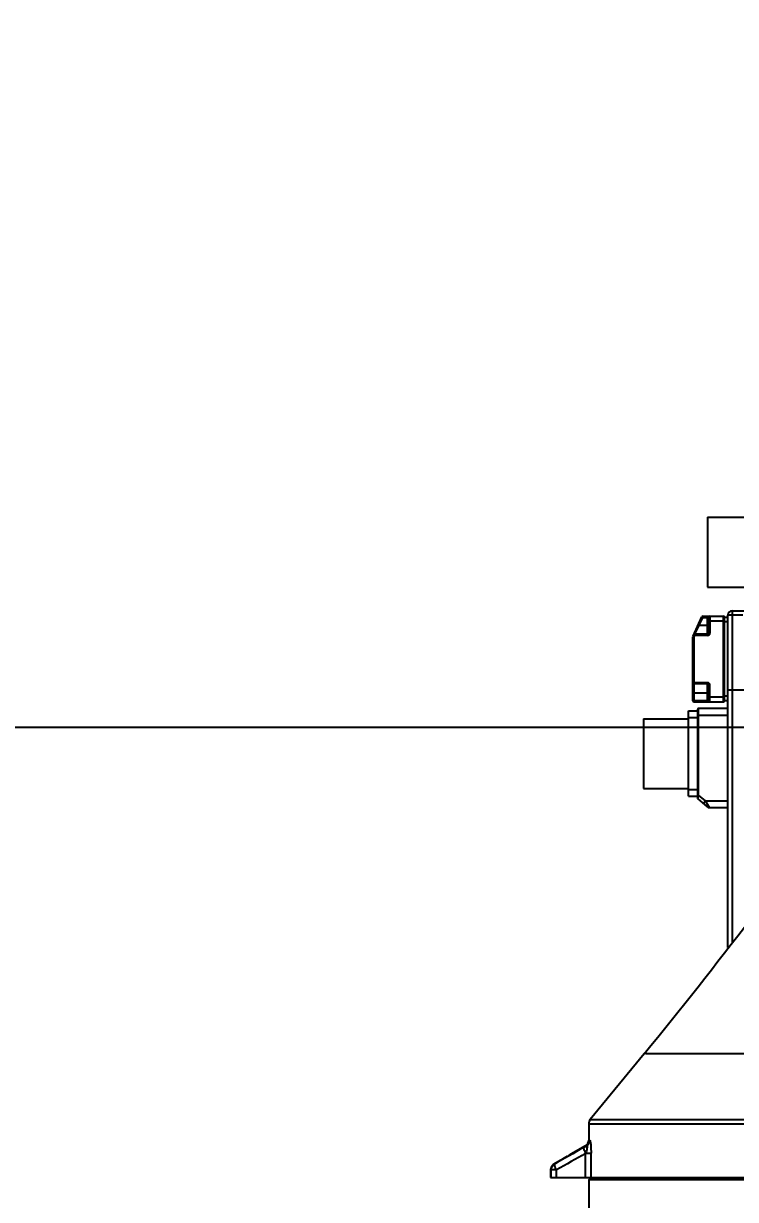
# Model space of a CAD drawing. Header units: millimetres. Extents: x 7426 to 8737, y 124 to 421.
# Drawn here: x 8481.41 to 8491.97, y 331.86 to 349.28 of the extents above; entities that cross this region are included whole.
import ezdxf

# ---------------------------------------------------------------- set-up
doc = ezdxf.new("R2010")
doc.units = ezdxf.units.MM
doc.layers.add('外形图', color=7, linetype='Continuous')
doc.layers.add('尺寸标注', color=7, linetype='Continuous')
doc.styles.add('微软雅黑', font='msyh.ttc')
doc.dimstyles.new('尺寸标注_1_30比例', dxfattribs={"dimtxt": 2.1, "dimasz": 1.7, "dimexe": 0.5, "dimexo": 0.4, "dimgap": 0.5, "dimtad": 1, "dimdec": 1, "dimlfac": 30, "dimdsep": 46, "dimtxsty": '微软雅黑', "dimcen": 0.09, "dimadec": 0, "dimazin": 0, "dimtp": 0.01, "dimtm": 0.01, "dimtfac": 1, "dimtdec": 1, "dimtofl": 0, "dimtmove": 0, "dimatfit": 3, "dimfxl": 1, "dimtolj": 1, "dimarcsym": 0})

# ---------------------------------------------------------------- blocks, each defined once
blk = doc.blocks.new('*D1302')
at = {"layer": 'Defpoints', "color": 0}
for p in [(8500.291, 366.846), (8435.756, 338.846), (8500.941, 338.846)]:
    blk.add_point(p, dxfattribs=at)
at = {"layer": '尺寸标注', "color": 0, "linetype": 'Continuous', "lineweight": -2}
for p, q in [((8499.891, 366.846), (8435.256, 366.846)), ((8435.756, 365.146), (8435.756, 340.546)), ((8500.541, 338.846), (8435.256, 338.846))]:
    blk.add_line(p, q, dxfattribs=at)
at = {"layer": '尺寸标注', "color": 0}
for points in [[(8436.039, 365.146), (8435.473, 365.146), (8435.756, 366.846)], [(8435.473, 340.546), (8436.039, 340.546), (8435.756, 338.846)]]:
    blk.add_solid(points, dxfattribs=at)
at = {"layer": '尺寸标注', "color": 0, "insert": (8433.086, 352.846), "char_height": 2.1, "attachment_point": 2, "rotation": 90, "style": '微软雅黑'}
blk.add_mtext('\\A1;\\A1;840', dxfattribs=at)
blk = doc.blocks.new('*D1303')
at = {"layer": 'Defpoints', "color": 0}
for p in [(8435.756, 338.846), (8500.291, 338.846), (8489.782, 322.179)]:
    blk.add_point(p, dxfattribs=at)
at = {"layer": '尺寸标注', "color": 0, "linetype": 'Continuous', "lineweight": -2}
for p, q in [((8499.891, 338.846), (8435.256, 338.846)), ((8435.756, 323.879), (8435.756, 337.146)), ((8489.382, 322.179), (8435.256, 322.179))]:
    blk.add_line(p, q, dxfattribs=at)
at = {"layer": '尺寸标注', "color": 0}
for points in [[(8436.039, 337.146), (8435.473, 337.146), (8435.756, 338.846)], [(8435.473, 323.879), (8436.039, 323.879), (8435.756, 322.179)]]:
    blk.add_solid(points, dxfattribs=at)
at = {"layer": '尺寸标注', "color": 0, "insert": (8433.084, 330.512), "char_height": 2.1, "attachment_point": 2, "rotation": 90, "style": '微软雅黑'}
blk.add_mtext('\\A1;\\A1;500', dxfattribs=at)
blk = doc.blocks.new('*D1312')
at = {"layer": 'Defpoints', "color": 0}
for p in [(8446.95, 343.708), (8494.624, 305.454), (8446.95, 277.805)]:
    blk.add_point(p, dxfattribs=at)
at = {"layer": '尺寸标注', "color": 0, "lineweight": -2}
for p, q in [((8446.95, 343.308), (8446.95, 277.305)), ((8494.624, 305.054), (8494.624, 277.305)), ((8492.924, 277.805), (8448.65, 277.805))]:
    blk.add_line(p, q, dxfattribs=at)
at = {"layer": '尺寸标注', "color": 0}
for points in [[(8448.65, 278.088), (8448.65, 277.521), (8446.95, 277.805)], [(8492.924, 277.521), (8492.924, 278.088), (8494.624, 277.805)]]:
    blk.add_solid(points, dxfattribs=at)
at = {"layer": '尺寸标注', "color": 0, "insert": (8470.787, 279.395), "char_height": 2.1, "attachment_point": 5, "style": '微软雅黑'}
blk.add_mtext('\\A1;\\A1;1430', dxfattribs=at)

msp = doc.modelspace()

# ---------------------------------------------------------------- linework, layer by layer
at = {"layer": '外形图', "color": 0, "linetype": 'Continuous'}
for p, q in [((8491.5528, 341.9622), (8491.5528, 340.9289)), ((8491.5528, 341.9622), (8492.2195, 341.9622)), ((8491.5528, 340.9289), (8492.2195, 340.9289)), ((8491.3376, 340.1993), (8491.4651, 340.4857)), ((8491.4284, 340.3622), (8491.4803, 340.4789)), ((8491.4803, 340.4789), (8491.4651, 340.4857)), ((8491.4803, 340.4956), (8491.4803, 340.4789)), ((8491.4803, 340.4956), (8491.7862, 340.4956)), ((8491.4803, 340.4789), (8491.5695, 340.4789)), ((8491.5528, 340.2122), (8491.5528, 340.4956)), ((8491.5695, 340.4789), (8491.5695, 340.2456)), ((8491.5862, 340.4956), (8491.5862, 340.2456)), ((8491.7862, 339.2289), (8491.7862, 340.4956)), ((8491.8028, 339.2456), (8491.8028, 340.4789)), ((8491.8528, 340.4789), (8491.8028, 340.4789)), ((8491.8528, 335.5891), (8491.8528, 340.5122)), ((8492.0767, 340.5122), (8491.8528, 340.5122)), ((8491.9195, 335.6738), (8491.9195, 340.5789)), ((8491.9195, 340.5789), (8495.8614, 340.5789)), ((8491.3616, 340.2289), (8491.4284, 340.3622)), ((8491.4132, 340.369), (8491.4284, 340.3622)), ((8491.4284, 340.3622), (8491.5695, 340.3622)), ((8491.5695, 340.4289), (8491.8028, 340.4289)), ((8491.8528, 340.4122), (8491.8028, 340.4122)), ((8491.3362, 339.2456), (8491.3362, 340.1925)), ((8491.3528, 340.1925), (8491.3362, 340.1925)), ((8491.3376, 340.1993), (8491.3528, 340.1925)), ((8491.3464, 340.219), (8491.3616, 340.2122)), ((8491.3528, 340.1925), (8491.3616, 340.2122)), ((8491.3528, 339.2289), (8491.3528, 340.1925)), ((8491.3616, 340.2289), (8491.3616, 340.2122)), ((8491.5528, 340.2289), (8491.3616, 340.2289)), ((8491.5528, 340.2122), (8491.3616, 340.2122)), ((8491.5695, 340.2456), (8491.5862, 340.2456)), ((8491.5528, 339.5122), (8491.3362, 339.5122)), ((8491.5528, 339.4956), (8491.3528, 339.4956)), ((8491.5528, 339.2289), (8491.5528, 339.5122)), ((8491.5695, 339.2456), (8491.5695, 339.4789)), ((8491.5862, 339.4789), (8491.5695, 339.4789)), ((8491.5862, 339.2289), (8491.5862, 339.4789)), ((8492.3682, 339.4022), (8491.8528, 339.4022)), ((8491.3362, 339.3622), (8491.5695, 339.3622)), ((8491.5695, 339.2456), (8491.3362, 339.2456)), ((8491.3528, 339.2289), (8491.7862, 339.2289)), ((8491.8028, 339.2956), (8491.5695, 339.2956)), ((8491.8528, 339.3122), (8491.8028, 339.3122)), ((8491.8528, 339.2456), (8491.8028, 339.2456)), ((8491.2695, 337.8289), (8491.2695, 339.0956)), ((8491.2695, 339.0956), (8491.4028, 339.0956)), ((8491.4028, 339.1122), (8491.4028, 337.8033)), ((8491.4195, 337.8468), (8491.4195, 339.1289)), ((8491.8528, 339.1289), (8491.4195, 339.1289)), ((8490.6028, 338.9789), (8490.6028, 337.9456)), ((8490.6028, 338.9789), (8491.2695, 338.9789)), ((8491.2695, 338.9956), (8491.4028, 338.9956)), ((8491.4028, 339.0289), (8491.8528, 339.0289)), ((8490.6028, 337.9456), (8491.2695, 337.9456)), ((8491.2695, 337.9289), (8491.4028, 337.9289)), ((8491.4028, 337.8468), (8491.4195, 337.8468)), ((8491.4151, 337.8239), (8491.4195, 337.8468)), ((8491.5203, 337.7622), (8491.4195, 337.8468)), ((8491.2695, 337.8289), (8491.4028, 337.8289)), ((8491.4088, 337.7906), (8491.4117, 337.8058)), ((8491.4088, 337.7906), (8491.5478, 337.6739)), ((8491.4117, 337.8058), (8491.4151, 337.8239)), ((8491.4882, 337.7239), (8491.5203, 337.7622)), ((8491.5203, 337.7622), (8491.8528, 337.7622)), ((8491.5571, 337.7005), (8491.5203, 337.7622)), ((8491.5799, 337.6622), (8491.5571, 337.7005)), ((8491.5799, 337.6622), (8491.8528, 337.6622)), ((8490.6116, 334.0122), (8489.8137, 333.0399)), ((8490.6119, 334.0125), (8490.6116, 334.0122)), ((8489.791, 332.9764), (8489.791, 332.7366)), ((8489.791, 332.9764), (8499.4577, 332.9764)), ((8489.8137, 333.0399), (8498.9104, 333.0399)), ((8489.741, 332.65), (8489.5243, 332.5249)), ((8489.7151, 332.6261), (8489.7574, 332.65)), ((8489.741, 332.65), (8489.7574, 332.65)), ((8489.8072, 332.7366), (8489.791, 332.7366)), ((8489.3663, 332.4334), (8489.2747, 332.3806)), ((8489.3663, 332.4334), (8489.4577, 332.4862)), ((8489.4886, 332.5041), (8489.4969, 332.5089)), ((8489.4968, 332.5089), (8489.4886, 332.5041)), ((8489.5118, 332.5176), (8489.4968, 332.5089)), ((8489.4969, 332.5089), (8489.5117, 332.5175)), ((8489.5117, 332.5175), (8489.5202, 332.5225)), ((8489.5201, 332.5224), (8489.5118, 332.5176)), ((8489.5228, 332.524), (8489.5201, 332.5224)), ((8489.5243, 332.5249), (8489.5228, 332.524)), ((8489.5228, 332.524), (8489.5229, 332.5241)), ((8489.7453, 332.1789), (8489.7453, 332.5395)), ((8489.7453, 332.5395), (8489.8249, 332.5395)), ((8489.8249, 332.1789), (8489.8249, 332.5395)), ((8489.2247, 332.294), (8489.2247, 332.1789)), ((8489.3132, 332.294), (8489.2247, 332.294)), ((8489.233, 332.1789), (8489.233, 332.294)), ((8489.283, 332.3806), (8489.2747, 332.3806)), ((8489.3132, 332.1789), (8489.3132, 332.294)), ((8489.2247, 332.1789), (8499.4577, 332.1789)), ((8489.791, 332.1456), (8489.8243, 332.1789)), ((8489.791, 332.1456), (8489.791, 331.5656)), ((8499.4577, 332.1456), (8489.791, 332.1456))]:
    msp.add_line(p, q, dxfattribs=at)
at = {"layer": '外形图', "color": 0}
msp.add_arc((8500.291, 338.8456), 53.7667, 295, 170, dxfattribs=at)
at = {"layer": '外形图', "color": 0, "linetype": 'Continuous'}
for centre, radius, start, end in [((8491.4803, 340.4789), 0.0167, 90, 156), ((8491.5862, 340.4789), 0.0167, 90, 180), ((8491.7862, 340.4789), 0.0167, 0, 90), ((8491.9195, 340.5122), 0.0667, 90, 180), ((8491.3528, 340.1925), 0.0167, 156, 180), ((8491.3616, 340.2122), 0.0167, 89.99899, 156), ((8491.5528, 340.2456), 0.0333, 270, 0), ((8491.5528, 340.2456), 0.0167, 270, 0), ((8491.3528, 339.5122), 0.0167, 180, 270), ((8491.5528, 339.4789), 0.0333, 0, 90), ((8491.5528, 339.4789), 0.0167, 0, 90), ((8491.3528, 339.2456), 0.0167, 180, 270), ((8491.5862, 339.2456), 0.0167, 180, 270), ((8491.7862, 339.2456), 0.0167, 270, 0), ((8491.4195, 339.1122), 0.0167, 90, 180), ((8491.4195, 337.8033), 0.0167, 180, 230), ((8491.5799, 337.7122), 0.05, 230, 270), ((8489.891, 332.9764), 0.1, 140.62851, 180), ((8580.1739, 172.8785), 183.5812, 119.521155, 119.676284), ((8489.691, 332.7366), 0.1, 300, 0), ((8581.5099, 170.5222), 186.1997, 119.526679, 119.679606), ((8482.5951, 344.3735), 13.726, 299.99798, 300.14737), ((8482.6005, 344.3641), 13.7151, 299.99791, 300.14748), ((8489.3251, 332.294), 0.1003, 168.01841, 179.98054), ((8489.3246, 332.294), 0.0998, 163.51136, 168.00325), ((8489.3247, 332.294), 0.1, 155.99874, 163.51396), ((8489.3248, 332.2939), 0.1001, 144.00697, 155.99167), ((8489.3247, 332.294), 0.1, 136.43427, 143.99991), ((8489.3246, 332.2941), 0.0998, 131.99405, 136.43684), ((8489.3249, 332.2937), 0.1003, 120.01747, 131.97888)]:
    msp.add_arc(centre, radius, start, end, dxfattribs=at)
for points in [[(8490.6116, 334.0122), (8492.7705, 336.6432), (8494.6841, 339.4977), (8497.0967, 341.8982)], [(8489.7574, 332.65), (8489.7862, 332.6667), (8489.8072, 332.7033), (8489.8072, 332.7366)], [(8489.233, 332.294), (8489.233, 332.3273), (8489.2541, 332.3639), (8489.283, 332.3806)]]:
    msp.add_open_spline(points, degree=3, dxfattribs=at)
for points, knots in [([(8492.2269, 334.0123), (8492.0028, 334.0122), (8491.6863, 334.0122), (8491.2925, 334.012), (8491.0606, 334.0124), (8490.8773, 334.0108), (8490.742, 334.0146), (8490.6622, 334.0104), (8490.6211, 334.0179), (8490.6119, 334.0125)], [0, 0, 0, 0, 0.4162543, 0.5877808, 0.7318428, 0.8464021, 0.9295482, 0.9802623, 1, 1, 1, 1]), ([(8489.7151, 332.6261), (8489.7079, 332.6194), (8489.7268, 332.5818), (8489.7352, 332.558), (8489.7453, 332.5395)], [0, 0, 0, 0, 0.3174615, 1, 1, 1, 1]), ([(8489.7574, 332.65), (8489.7681, 332.6543), (8489.764, 332.584), (8489.7537, 332.5646), (8489.7453, 332.5395)], [0, 0, 0, 0, 0.3025736, 1, 1, 1, 1]), ([(8489.8072, 332.7366), (8489.8128, 332.7366), (8489.814, 332.7061), (8489.8218, 332.6732), (8489.8238, 332.6083), (8489.8249, 332.5637), (8489.8249, 332.5395)], [0, 0, 0, 0, 0.0844078, 0.3105395, 0.6344061, 1, 1, 1, 1]), ([(8489.3132, 332.294), (8489.303, 332.3126), (8489.2948, 332.3358), (8489.2754, 332.3745), (8489.283, 332.3806)], [0, 0, 0, 0, 0.6859591, 1, 1, 1, 1])]:
    msp.add_open_spline(points, degree=3, knots=knots, dxfattribs=at)

# ---------------------------------------------------------------- dimensions: what is measured, and where the dimension line sits
at = {"layer": '尺寸标注', "color": 0, "linetype": 'Continuous'}
for p1, p2, angle, text, picture, middle in [((8500.291, 366.8456), (8500.9407, 338.8456), 270, '\\A1;840', '*D1302', (8435.7561, 352.8456)), ((8489.7818, 322.1789), (8500.291, 338.8456), 90, '\\A1;500', '*D1303', (8435.7561, 330.5122))]:
    dim = msp.add_linear_dim(base=(8435.7561, 338.8456), p1=p1, p2=p2, angle=angle, text=text, dimstyle='尺寸标注_1_30比例', dxfattribs=at)
    dim.commit()
    dim.dimension.update_dxf_attribs({"geometry": picture, "text_midpoint": middle, "dimtype": 160})
at = {"layer": '尺寸标注'}
dim = msp.add_linear_dim(base=(8446.9497, 277.8046), p1=(8494.6243, 305.4536), p2=(8446.9497, 343.7077), text='\\A1;1430', dimstyle='尺寸标注_1_30比例', dxfattribs=at)
dim.commit()
dim.dimension.update_dxf_attribs({"geometry": '*D1312', "text_midpoint": (8470.787, 279.3953)})

doc.saveas('drawing.dxf')
